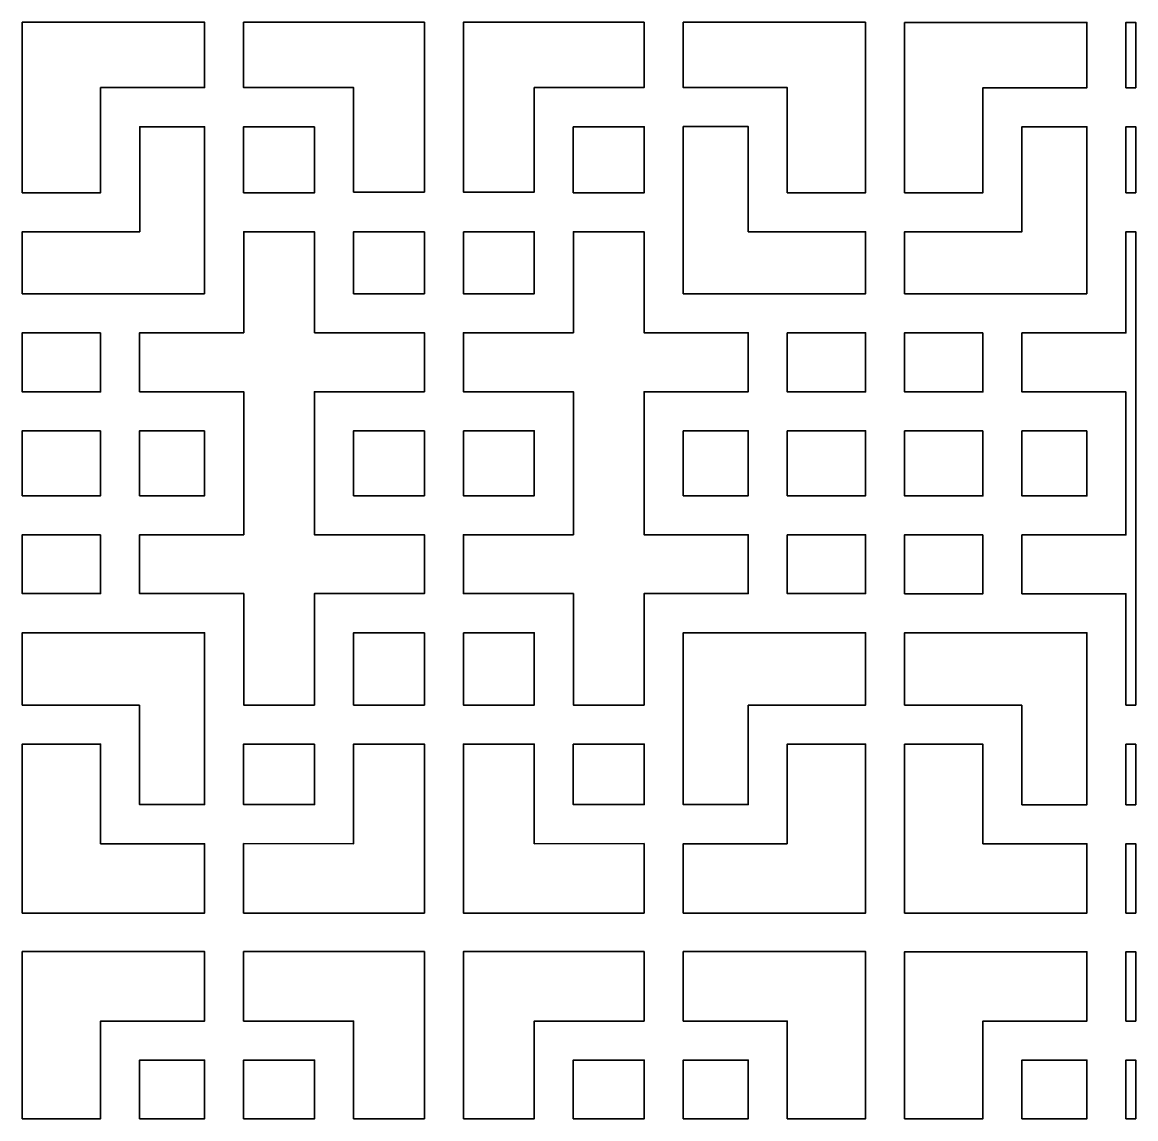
# Model space of a CAD drawing. Header units: centimetres. Extents: x 24 to 482, y -156 to 120.
# Drawn here: x 76.2 to 127.6, y -154.6 to -104 of the extents above; entities that cross this region are included whole.
import ezdxf

# ---------------------------------------------------------------- set-up
doc = ezdxf.new("R2010")
doc.units = ezdxf.units.CM
doc.header["$MEASUREMENT"] = 0
doc.layers.add('layer 1', color=7, linetype='Continuous')

msp = doc.modelspace()

# ---------------------------------------------------------------- linework, layer by layer
at = {"layer": 'layer 1', "color": 250, "lineweight": 35}
for points, knots in [([(76.24332, -104.00004), (76.24332, -104.00004), (84.64832, -104.00004), (84.64832, -104.00004), (84.64832, -104.00004), (84.64832, -104.00004), (84.64832, -107.01254), (84.64832, -107.01254), (84.64832, -107.01254), (84.64832, -107.01254), (79.85582, -107.01254), (79.85582, -107.01254), (79.85582, -107.01254), (79.85582, -107.01254), (79.85582, -111.85754), (79.85582, -111.85754), (79.85582, -111.85754), (79.85582, -111.85754), (76.24332, -111.85754), (76.24332, -111.85754), (76.24332, -111.85754), (76.24332, -111.85754), (76.24332, -104.00004), (76.24332, -104.00004)], [0, 0, 0, 0, 0.14285714, 0.14285714, 0.14285714, 0.14285714, 0.28571429, 0.28571429, 0.28571429, 0.28571429, 0.42857143, 0.42857143, 0.42857143, 0.42857143, 0.57142857, 0.57142857, 0.57142857, 0.57142857, 0.71428571, 0.71428571, 0.71428571, 0.71428571, 1, 1, 1, 1]), ([(86.44832, -104.00004), (86.44832, -104.00004), (86.44832, -107.01254), (86.44832, -107.01254), (86.44832, -107.01254), (86.44832, -107.01254), (91.51832, -107.01254), (91.51832, -107.01254), (91.51832, -107.01254), (91.51832, -107.01254), (91.51832, -111.82754), (91.51832, -111.82754), (91.51832, -111.82754), (91.51832, -111.82754), (94.78082, -111.82754), (94.78082, -111.82754), (94.78082, -111.82754), (94.78082, -111.82754), (94.78082, -103.99754), (94.78082, -103.99754), (94.78082, -103.99754), (94.78082, -103.99754), (86.44832, -104.00004), (86.44832, -104.00004)], [0, 0, 0, 0, 0.14285714, 0.14285714, 0.14285714, 0.14285714, 0.28571429, 0.28571429, 0.28571429, 0.28571429, 0.42857143, 0.42857143, 0.42857143, 0.42857143, 0.57142857, 0.57142857, 0.57142857, 0.57142857, 0.71428571, 0.71428571, 0.71428571, 0.71428571, 1, 1, 1, 1]), ([(104.91082, -104.00004), (104.91082, -104.00004), (104.91082, -107.01254), (104.91082, -107.01254), (104.91082, -107.01254), (104.91082, -107.01254), (99.84332, -107.01254), (99.84332, -107.01254), (99.84332, -107.01254), (99.84332, -107.01254), (99.84332, -111.82504), (99.84332, -111.82504), (99.84332, -111.82504), (99.84332, -111.82504), (96.58082, -111.82504), (96.58082, -111.82504), (96.58082, -111.82504), (96.58082, -111.82504), (96.58082, -103.99754), (96.58082, -103.99754), (96.58082, -103.99754), (96.58082, -103.99754), (104.91082, -104.00004), (104.91082, -104.00004)], [0, 0, 0, 0, 0.14285714, 0.14285714, 0.14285714, 0.14285714, 0.28571429, 0.28571429, 0.28571429, 0.28571429, 0.42857143, 0.42857143, 0.42857143, 0.42857143, 0.57142857, 0.57142857, 0.57142857, 0.57142857, 0.71428571, 0.71428571, 0.71428571, 0.71428571, 1, 1, 1, 1]), ([(115.11582, -104.00004), (115.11582, -104.00004), (106.71082, -104.00004), (106.71082, -104.00004), (106.71082, -104.00004), (106.71082, -104.00004), (106.71082, -107.01254), (106.71082, -107.01254), (106.71082, -107.01254), (106.71082, -107.01254), (111.50332, -107.01254), (111.50332, -107.01254), (111.50332, -107.01254), (111.50332, -107.01254), (111.50332, -111.85754), (111.50332, -111.85754), (111.50332, -111.85754), (111.50332, -111.85754), (115.11582, -111.85754), (115.11582, -111.85754), (115.11582, -111.85754), (115.11582, -111.85754), (115.11582, -104.00004), (115.11582, -104.00004)], [0, 0, 0, 0, 0.14285714, 0.14285714, 0.14285714, 0.14285714, 0.28571429, 0.28571429, 0.28571429, 0.28571429, 0.42857143, 0.42857143, 0.42857143, 0.42857143, 0.57142857, 0.57142857, 0.57142857, 0.57142857, 0.71428571, 0.71428571, 0.71428571, 0.71428571, 1, 1, 1, 1]), ([(116.91582, -104.00254), (116.91582, -104.00254), (125.32082, -104.00254), (125.32082, -104.00254), (125.32082, -104.00254), (125.32082, -104.00254), (125.32082, -107.01504), (125.32082, -107.01504), (125.32082, -107.01504), (125.32082, -107.01504), (120.52832, -107.01504), (120.52832, -107.01504), (120.52832, -107.01504), (120.52832, -107.01504), (120.52832, -111.86004), (120.52832, -111.86004), (120.52832, -111.86004), (120.52832, -111.86004), (116.91582, -111.86004), (116.91582, -111.86004), (116.91582, -111.86004), (116.91582, -111.86004), (116.91582, -104.00254), (116.91582, -104.00254)], [0, 0, 0, 0, 0.14285714, 0.14285714, 0.14285714, 0.14285714, 0.28571429, 0.28571429, 0.28571429, 0.28571429, 0.42857143, 0.42857143, 0.42857143, 0.42857143, 0.57142857, 0.57142857, 0.57142857, 0.57142857, 0.71428571, 0.71428571, 0.71428571, 0.71428571, 1, 1, 1, 1]), ([(127.57081, -107.01504), (127.57081, -107.01504), (127.12082, -107.01504), (127.12082, -107.01504), (127.12082, -107.01504), (127.12082, -107.01504), (127.12082, -104.00254), (127.12082, -104.00254), (127.12082, -104.00254), (127.12082, -104.00254), (127.57081, -104.00254), (127.57081, -104.00254), (127.57081, -104.00254), (127.57081, -104.00254), (127.57081, -107.01504), (127.57081, -107.01504)], [0, 0, 0, 0, 0.2, 0.2, 0.2, 0.2, 0.4, 0.4, 0.4, 0.4, 0.6, 0.6, 0.6, 0.6, 1, 1, 1, 1]), ([(84.64832, -116.51504), (84.64832, -116.51504), (84.64832, -108.81254), (84.64832, -108.81254), (84.64832, -108.81254), (84.64832, -108.81254), (81.65582, -108.81254), (81.65582, -108.81254), (81.65582, -108.81254), (81.65582, -108.81254), (81.65582, -113.65754), (81.65582, -113.65754), (81.65582, -113.65754), (81.65582, -113.65754), (76.24332, -113.65754), (76.24332, -113.65754), (76.24332, -113.65754), (76.24332, -113.65754), (76.24332, -116.51504), (76.24332, -116.51504), (76.24332, -116.51504), (76.24332, -116.51504), (84.64832, -116.51504), (84.64832, -116.51504)], [0, 0, 0, 0, 0.14285714, 0.14285714, 0.14285714, 0.14285714, 0.28571429, 0.28571429, 0.28571429, 0.28571429, 0.42857143, 0.42857143, 0.42857143, 0.42857143, 0.57142857, 0.57142857, 0.57142857, 0.57142857, 0.71428571, 0.71428571, 0.71428571, 0.71428571, 1, 1, 1, 1]), ([(89.71832, -108.81254), (89.71832, -108.81254), (86.44832, -108.81254), (86.44832, -108.81254), (86.44832, -108.81254), (86.44832, -108.81254), (86.44832, -111.85754), (86.44832, -111.85754), (86.44832, -111.85754), (86.44832, -111.85754), (89.71832, -111.85754), (89.71832, -111.85754), (89.71832, -111.85754), (89.71832, -111.85754), (89.71832, -108.81254), (89.71832, -108.81254)], [0, 0, 0, 0, 0.2, 0.2, 0.2, 0.2, 0.4, 0.4, 0.4, 0.4, 0.6, 0.6, 0.6, 0.6, 1, 1, 1, 1]), ([(101.64332, -108.81254), (101.64332, -108.81254), (104.91332, -108.81254), (104.91332, -108.81254), (104.91332, -108.81254), (104.91332, -108.81254), (104.91332, -111.85754), (104.91332, -111.85754), (104.91332, -111.85754), (104.91332, -111.85754), (101.64332, -111.85754), (101.64332, -111.85754), (101.64332, -111.85754), (101.64332, -111.85754), (101.64332, -108.81254), (101.64332, -108.81254)], [0, 0, 0, 0, 0.2, 0.2, 0.2, 0.2, 0.4, 0.4, 0.4, 0.4, 0.6, 0.6, 0.6, 0.6, 1, 1, 1, 1]), ([(106.71082, -116.51504), (106.71082, -116.51504), (106.71082, -108.81004), (106.71082, -108.81004), (106.71082, -108.81004), (106.71082, -108.81004), (109.70582, -108.81004), (109.70582, -108.81004), (109.70582, -108.81004), (109.70582, -108.81004), (109.70582, -113.65754), (109.70582, -113.65754), (109.70582, -113.65754), (109.70582, -113.65754), (115.11582, -113.65754), (115.11582, -113.65754), (115.11582, -113.65754), (115.11582, -113.65754), (115.11582, -116.51504), (115.11582, -116.51504), (115.11582, -116.51504), (115.11582, -116.51504), (106.71082, -116.51504), (106.71082, -116.51504)], [0, 0, 0, 0, 0.14285714, 0.14285714, 0.14285714, 0.14285714, 0.28571429, 0.28571429, 0.28571429, 0.28571429, 0.42857143, 0.42857143, 0.42857143, 0.42857143, 0.57142857, 0.57142857, 0.57142857, 0.57142857, 0.71428571, 0.71428571, 0.71428571, 0.71428571, 1, 1, 1, 1]), ([(125.32082, -116.51754), (125.32082, -116.51754), (125.32082, -108.81504), (125.32082, -108.81504), (125.32082, -108.81504), (125.32082, -108.81504), (122.32581, -108.81504), (122.32581, -108.81504), (122.32581, -108.81504), (122.32581, -108.81504), (122.32581, -113.66004), (122.32581, -113.66004), (122.32581, -113.66004), (122.32581, -113.66004), (116.91582, -113.66004), (116.91582, -113.66004), (116.91582, -113.66004), (116.91582, -113.66004), (116.91582, -116.51754), (116.91582, -116.51754), (116.91582, -116.51754), (116.91582, -116.51754), (125.32082, -116.51754), (125.32082, -116.51754)], [0, 0, 0, 0, 0.14285714, 0.14285714, 0.14285714, 0.14285714, 0.28571429, 0.28571429, 0.28571429, 0.28571429, 0.42857143, 0.42857143, 0.42857143, 0.42857143, 0.57142857, 0.57142857, 0.57142857, 0.57142857, 0.71428571, 0.71428571, 0.71428571, 0.71428571, 1, 1, 1, 1]), ([(127.57081, -111.86004), (127.57081, -111.86004), (127.11832, -111.86004), (127.11832, -111.86004), (127.11832, -111.86004), (127.11832, -111.86004), (127.11832, -108.81504), (127.11832, -108.81504), (127.11832, -108.81504), (127.11832, -108.81504), (127.57081, -108.81504), (127.57081, -108.81504), (127.57081, -108.81504), (127.57081, -108.81504), (127.57081, -111.86004), (127.57081, -111.86004)], [0, 0, 0, 0, 0.2, 0.2, 0.2, 0.2, 0.4, 0.4, 0.4, 0.4, 0.6, 0.6, 0.6, 0.6, 1, 1, 1, 1]), ([(89.71332, -118.31504), (89.71332, -118.31504), (94.78082, -118.31504), (94.78082, -118.31504), (94.78082, -118.31504), (94.78082, -118.31504), (94.78082, -121.03504), (94.78082, -121.03504), (94.78082, -121.03504), (94.78082, -121.03504), (89.71332, -121.03504), (89.71332, -121.03504), (89.71332, -121.03504), (89.71332, -121.03504), (89.71332, -127.63004), (89.71332, -127.63004), (89.71332, -127.63004), (89.71332, -127.63004), (94.78082, -127.63004), (94.78082, -127.63004), (94.78082, -127.63004), (94.78082, -127.63004), (94.78082, -130.34254), (94.78082, -130.34254), (94.78082, -130.34254), (94.78082, -130.34254), (89.71332, -130.34254), (89.71332, -130.34254), (89.71332, -130.34254), (89.71332, -130.34254), (89.71332, -135.48004), (89.71332, -135.48004), (89.71332, -135.48004), (89.71332, -135.48004), (86.45082, -135.48004), (86.45082, -135.48004), (86.45082, -135.48004), (86.45082, -135.48004), (86.45082, -130.34254), (86.45082, -130.34254), (86.45082, -130.34254), (86.45082, -130.34254), (81.65332, -130.34254), (81.65332, -130.34254), (81.65332, -130.34254), (81.65332, -130.34254), (81.65332, -127.63004), (81.65332, -127.63004), (81.65332, -127.63004), (81.65332, -127.63004), (86.45082, -127.63004), (86.45082, -127.63004), (86.45082, -127.63004), (86.45082, -127.63004), (86.45082, -121.03504), (86.45082, -121.03504), (86.45082, -121.03504), (86.45082, -121.03504), (81.65332, -121.03504), (81.65332, -121.03504), (81.65332, -121.03504), (81.65332, -121.03504), (81.65332, -118.31504), (81.65332, -118.31504), (81.65332, -118.31504), (81.65332, -118.31504), (86.45082, -118.31504), (86.45082, -118.31504), (86.45082, -118.31504), (86.45082, -118.31504), (86.45082, -113.65504), (86.45082, -113.65504), (86.45082, -113.65504), (86.45082, -113.65504), (89.71332, -113.65504), (89.71332, -113.65504), (89.71332, -113.65504), (89.71332, -113.65504), (89.71332, -118.31504), (89.71332, -118.31504)], [0, 0, 0, 0, 0.04761905, 0.04761905, 0.04761905, 0.04761905, 0.0952381, 0.0952381, 0.0952381, 0.0952381, 0.14285714, 0.14285714, 0.14285714, 0.14285714, 0.19047619, 0.19047619, 0.19047619, 0.19047619, 0.23809524, 0.23809524, 0.23809524, 0.23809524, 0.28571429, 0.28571429, 0.28571429, 0.28571429, 0.33333333, 0.33333333, 0.33333333, 0.33333333, 0.38095238, 0.38095238, 0.38095238, 0.38095238, 0.42857143, 0.42857143, 0.42857143, 0.42857143, 0.47619048, 0.47619048, 0.47619048, 0.47619048, 0.52380952, 0.52380952, 0.52380952, 0.52380952, 0.57142857, 0.57142857, 0.57142857, 0.57142857, 0.61904762, 0.61904762, 0.61904762, 0.61904762, 0.66666667, 0.66666667, 0.66666667, 0.66666667, 0.71428571, 0.71428571, 0.71428571, 0.71428571, 0.76190476, 0.76190476, 0.76190476, 0.76190476, 0.80952381, 0.80952381, 0.80952381, 0.80952381, 0.85714286, 0.85714286, 0.85714286, 0.85714286, 0.9047619, 0.9047619, 0.9047619, 0.9047619, 1, 1, 1, 1]), ([(94.78082, -113.65754), (94.78082, -113.65754), (91.51582, -113.65754), (91.51582, -113.65754), (91.51582, -113.65754), (91.51582, -113.65754), (91.51582, -116.51504), (91.51582, -116.51504), (91.51582, -116.51504), (91.51582, -116.51504), (94.78082, -116.51504), (94.78082, -116.51504), (94.78082, -116.51504), (94.78082, -116.51504), (94.78082, -113.65754), (94.78082, -113.65754)], [0, 0, 0, 0, 0.2, 0.2, 0.2, 0.2, 0.4, 0.4, 0.4, 0.4, 0.6, 0.6, 0.6, 0.6, 1, 1, 1, 1]), ([(101.64832, -118.31504), (101.64832, -118.31504), (96.58082, -118.31504), (96.58082, -118.31504), (96.58082, -118.31504), (96.58082, -118.31504), (96.58082, -121.03504), (96.58082, -121.03504), (96.58082, -121.03504), (96.58082, -121.03504), (101.64832, -121.03504), (101.64832, -121.03504), (101.64832, -121.03504), (101.64832, -121.03504), (101.64832, -127.63004), (101.64832, -127.63004), (101.64832, -127.63004), (101.64832, -127.63004), (96.57832, -127.63004), (96.57832, -127.63004), (96.57832, -127.63004), (96.57832, -127.63004), (96.57832, -130.34254), (96.57832, -130.34254), (96.57832, -130.34254), (96.57832, -130.34254), (101.64832, -130.34254), (101.64832, -130.34254), (101.64832, -130.34254), (101.64832, -130.34254), (101.64832, -135.48004), (101.64832, -135.48004), (101.64832, -135.48004), (101.64832, -135.48004), (104.91082, -135.48004), (104.91082, -135.48004), (104.91082, -135.48004), (104.91082, -135.48004), (104.91082, -130.34254), (104.91082, -130.34254), (104.91082, -130.34254), (104.91082, -130.34254), (109.70582, -130.34254), (109.70582, -130.34254), (109.70582, -130.34254), (109.70582, -130.34254), (109.70582, -127.63004), (109.70582, -127.63004), (109.70582, -127.63004), (109.70582, -127.63004), (104.91082, -127.63004), (104.91082, -127.63004), (104.91082, -127.63004), (104.91082, -127.63004), (104.91082, -121.03504), (104.91082, -121.03504), (104.91082, -121.03504), (104.91082, -121.03504), (109.70582, -121.03504), (109.70582, -121.03504), (109.70582, -121.03504), (109.70582, -121.03504), (109.70582, -118.31504), (109.70582, -118.31504), (109.70582, -118.31504), (109.70582, -118.31504), (104.91082, -118.31504), (104.91082, -118.31504), (104.91082, -118.31504), (104.91082, -118.31504), (104.91082, -113.65504), (104.91082, -113.65504), (104.91082, -113.65504), (104.91082, -113.65504), (101.64832, -113.65504), (101.64832, -113.65504), (101.64832, -113.65504), (101.64832, -113.65504), (101.64832, -118.31504), (101.64832, -118.31504)], [0, 0, 0, 0, 0.04761905, 0.04761905, 0.04761905, 0.04761905, 0.0952381, 0.0952381, 0.0952381, 0.0952381, 0.14285714, 0.14285714, 0.14285714, 0.14285714, 0.19047619, 0.19047619, 0.19047619, 0.19047619, 0.23809524, 0.23809524, 0.23809524, 0.23809524, 0.28571429, 0.28571429, 0.28571429, 0.28571429, 0.33333333, 0.33333333, 0.33333333, 0.33333333, 0.38095238, 0.38095238, 0.38095238, 0.38095238, 0.42857143, 0.42857143, 0.42857143, 0.42857143, 0.47619048, 0.47619048, 0.47619048, 0.47619048, 0.52380952, 0.52380952, 0.52380952, 0.52380952, 0.57142857, 0.57142857, 0.57142857, 0.57142857, 0.61904762, 0.61904762, 0.61904762, 0.61904762, 0.66666667, 0.66666667, 0.66666667, 0.66666667, 0.71428571, 0.71428571, 0.71428571, 0.71428571, 0.76190476, 0.76190476, 0.76190476, 0.76190476, 0.80952381, 0.80952381, 0.80952381, 0.80952381, 0.85714286, 0.85714286, 0.85714286, 0.85714286, 0.9047619, 0.9047619, 0.9047619, 0.9047619, 1, 1, 1, 1]), ([(96.58082, -113.65754), (96.58082, -113.65754), (99.84582, -113.65754), (99.84582, -113.65754), (99.84582, -113.65754), (99.84582, -113.65754), (99.84582, -116.51504), (99.84582, -116.51504), (99.84582, -116.51504), (99.84582, -116.51504), (96.58082, -116.51504), (96.58082, -116.51504), (96.58082, -116.51504), (96.58082, -116.51504), (96.58082, -113.65754), (96.58082, -113.65754)], [0, 0, 0, 0, 0.2, 0.2, 0.2, 0.2, 0.4, 0.4, 0.4, 0.4, 0.6, 0.6, 0.6, 0.6, 1, 1, 1, 1]), ([(127.57081, -135.48254), (127.57081, -135.48254), (127.12082, -135.48254), (127.12082, -135.48254), (127.12082, -135.48254), (127.12082, -135.48254), (127.12082, -130.34504), (127.12082, -130.34504), (127.12082, -130.34504), (127.12082, -130.34504), (122.32581, -130.34504), (122.32581, -130.34504), (122.32581, -130.34504), (122.32581, -130.34504), (122.32581, -127.63254), (122.32581, -127.63254), (122.32581, -127.63254), (122.32581, -127.63254), (127.12082, -127.63254), (127.12082, -127.63254), (127.12082, -127.63254), (127.12082, -127.63254), (127.12082, -121.03754), (127.12082, -121.03754), (127.12082, -121.03754), (127.12082, -121.03754), (122.32581, -121.03754), (122.32581, -121.03754), (122.32581, -121.03754), (122.32581, -121.03754), (122.32581, -118.31754), (122.32581, -118.31754), (122.32581, -118.31754), (122.32581, -118.31754), (127.12082, -118.31754), (127.12082, -118.31754), (127.12082, -118.31754), (127.12082, -118.31754), (127.12082, -113.65754), (127.12082, -113.65754), (127.12082, -113.65754), (127.12082, -113.65754), (127.57081, -113.65754), (127.57081, -113.65754), (127.57081, -113.65754), (127.57081, -113.65754), (127.57081, -135.48254), (127.57081, -135.48254)], [0, 0, 0, 0, 0.07692308, 0.07692308, 0.07692308, 0.07692308, 0.15384615, 0.15384615, 0.15384615, 0.15384615, 0.23076923, 0.23076923, 0.23076923, 0.23076923, 0.30769231, 0.30769231, 0.30769231, 0.30769231, 0.38461538, 0.38461538, 0.38461538, 0.38461538, 0.46153846, 0.46153846, 0.46153846, 0.46153846, 0.53846154, 0.53846154, 0.53846154, 0.53846154, 0.61538462, 0.61538462, 0.61538462, 0.61538462, 0.69230769, 0.69230769, 0.69230769, 0.69230769, 0.76923077, 0.76923077, 0.76923077, 0.76923077, 0.84615385, 0.84615385, 0.84615385, 0.84615385, 1, 1, 1, 1]), ([(79.85332, -118.31004), (79.85332, -118.31004), (76.24332, -118.31004), (76.24332, -118.31004), (76.24332, -118.31004), (76.24332, -118.31004), (76.24332, -121.03754), (76.24332, -121.03754), (76.24332, -121.03754), (76.24332, -121.03754), (79.85332, -121.03754), (79.85332, -121.03754), (79.85332, -121.03754), (79.85332, -121.03754), (79.85332, -118.31004), (79.85332, -118.31004)], [0, 0, 0, 0, 0.2, 0.2, 0.2, 0.2, 0.4, 0.4, 0.4, 0.4, 0.6, 0.6, 0.6, 0.6, 1, 1, 1, 1]), ([(111.50832, -118.31004), (111.50832, -118.31004), (115.11582, -118.31004), (115.11582, -118.31004), (115.11582, -118.31004), (115.11582, -118.31004), (115.11582, -121.03754), (115.11582, -121.03754), (115.11582, -121.03754), (115.11582, -121.03754), (111.50832, -121.03754), (111.50832, -121.03754), (111.50832, -121.03754), (111.50832, -121.03754), (111.50832, -118.31004), (111.50832, -118.31004)], [0, 0, 0, 0, 0.2, 0.2, 0.2, 0.2, 0.4, 0.4, 0.4, 0.4, 0.6, 0.6, 0.6, 0.6, 1, 1, 1, 1]), ([(120.52332, -118.31254), (120.52332, -118.31254), (116.91582, -118.31254), (116.91582, -118.31254), (116.91582, -118.31254), (116.91582, -118.31254), (116.91582, -121.04004), (116.91582, -121.04004), (116.91582, -121.04004), (116.91582, -121.04004), (120.52332, -121.04004), (120.52332, -121.04004), (120.52332, -121.04004), (120.52332, -121.04004), (120.52332, -118.31254), (120.52332, -118.31254)], [0, 0, 0, 0, 0.2, 0.2, 0.2, 0.2, 0.4, 0.4, 0.4, 0.4, 0.6, 0.6, 0.6, 0.6, 1, 1, 1, 1]), ([(79.85582, -122.83504), (79.85582, -122.83504), (76.24332, -122.83504), (76.24332, -122.83504), (76.24332, -122.83504), (76.24332, -122.83504), (76.24332, -125.83004), (76.24332, -125.83004), (76.24332, -125.83004), (76.24332, -125.83004), (79.85582, -125.83004), (79.85582, -125.83004), (79.85582, -125.83004), (79.85582, -125.83004), (79.85582, -122.83504), (79.85582, -122.83504)], [0, 0, 0, 0, 0.2, 0.2, 0.2, 0.2, 0.4, 0.4, 0.4, 0.4, 0.6, 0.6, 0.6, 0.6, 1, 1, 1, 1]), ([(84.65082, -122.83504), (84.65082, -122.83504), (81.65332, -122.83504), (81.65332, -122.83504), (81.65332, -122.83504), (81.65332, -122.83504), (81.65332, -125.83004), (81.65332, -125.83004), (81.65332, -125.83004), (81.65332, -125.83004), (84.65082, -125.83004), (84.65082, -125.83004), (84.65082, -125.83004), (84.65082, -125.83004), (84.65082, -122.83504), (84.65082, -122.83504)], [0, 0, 0, 0, 0.2, 0.2, 0.2, 0.2, 0.4, 0.4, 0.4, 0.4, 0.6, 0.6, 0.6, 0.6, 1, 1, 1, 1]), ([(94.78082, -122.83504), (94.78082, -122.83504), (91.51582, -122.83504), (91.51582, -122.83504), (91.51582, -122.83504), (91.51582, -122.83504), (91.51582, -125.83004), (91.51582, -125.83004), (91.51582, -125.83004), (91.51582, -125.83004), (94.78082, -125.83004), (94.78082, -125.83004), (94.78082, -125.83004), (94.78082, -125.83004), (94.78082, -122.83504), (94.78082, -122.83504)], [0, 0, 0, 0, 0.2, 0.2, 0.2, 0.2, 0.4, 0.4, 0.4, 0.4, 0.6, 0.6, 0.6, 0.6, 1, 1, 1, 1]), ([(96.57832, -122.83504), (96.57832, -122.83504), (99.84582, -122.83504), (99.84582, -122.83504), (99.84582, -122.83504), (99.84582, -122.83504), (99.84582, -125.83004), (99.84582, -125.83004), (99.84582, -125.83004), (99.84582, -125.83004), (96.57832, -125.83004), (96.57832, -125.83004), (96.57832, -125.83004), (96.57832, -125.83004), (96.57832, -122.83504), (96.57832, -122.83504)], [0, 0, 0, 0, 0.2, 0.2, 0.2, 0.2, 0.4, 0.4, 0.4, 0.4, 0.6, 0.6, 0.6, 0.6, 1, 1, 1, 1]), ([(106.71082, -122.83504), (106.71082, -122.83504), (109.70582, -122.83504), (109.70582, -122.83504), (109.70582, -122.83504), (109.70582, -122.83504), (109.70582, -125.83004), (109.70582, -125.83004), (109.70582, -125.83004), (109.70582, -125.83004), (106.71082, -125.83004), (106.71082, -125.83004), (106.71082, -125.83004), (106.71082, -125.83004), (106.71082, -122.83504), (106.71082, -122.83504)], [0, 0, 0, 0, 0.2, 0.2, 0.2, 0.2, 0.4, 0.4, 0.4, 0.4, 0.6, 0.6, 0.6, 0.6, 1, 1, 1, 1]), ([(111.50582, -122.83504), (111.50582, -122.83504), (115.11582, -122.83504), (115.11582, -122.83504), (115.11582, -122.83504), (115.11582, -122.83504), (115.11582, -125.82754), (115.11582, -125.82754), (115.11582, -125.82754), (115.11582, -125.82754), (111.50582, -125.82754), (111.50582, -125.82754), (111.50582, -125.82754), (111.50582, -125.82754), (111.50582, -122.83504), (111.50582, -122.83504)], [0, 0, 0, 0, 0.2, 0.2, 0.2, 0.2, 0.4, 0.4, 0.4, 0.4, 0.6, 0.6, 0.6, 0.6, 1, 1, 1, 1]), ([(120.52582, -122.83754), (120.52582, -122.83754), (116.91582, -122.83754), (116.91582, -122.83754), (116.91582, -122.83754), (116.91582, -122.83754), (116.91582, -125.83254), (116.91582, -125.83254), (116.91582, -125.83254), (116.91582, -125.83254), (120.52582, -125.83254), (120.52582, -125.83254), (120.52582, -125.83254), (120.52582, -125.83254), (120.52582, -122.83754), (120.52582, -122.83754)], [0, 0, 0, 0, 0.2, 0.2, 0.2, 0.2, 0.4, 0.4, 0.4, 0.4, 0.6, 0.6, 0.6, 0.6, 1, 1, 1, 1]), ([(125.32082, -122.83754), (125.32082, -122.83754), (122.32581, -122.83754), (122.32581, -122.83754), (122.32581, -122.83754), (122.32581, -122.83754), (122.32581, -125.83254), (122.32581, -125.83254), (122.32581, -125.83254), (122.32581, -125.83254), (125.32082, -125.83254), (125.32082, -125.83254), (125.32082, -125.83254), (125.32082, -125.83254), (125.32082, -122.83754), (125.32082, -122.83754)], [0, 0, 0, 0, 0.2, 0.2, 0.2, 0.2, 0.4, 0.4, 0.4, 0.4, 0.6, 0.6, 0.6, 0.6, 1, 1, 1, 1]), ([(79.85582, -127.62754), (79.85582, -127.62754), (76.24332, -127.62754), (76.24332, -127.62754), (76.24332, -127.62754), (76.24332, -127.62754), (76.24332, -130.34254), (76.24332, -130.34254), (76.24332, -130.34254), (76.24332, -130.34254), (79.85582, -130.34254), (79.85582, -130.34254), (79.85582, -130.34254), (79.85582, -130.34254), (79.85582, -127.62754), (79.85582, -127.62754)], [0, 0, 0, 0, 0.2, 0.2, 0.2, 0.2, 0.4, 0.4, 0.4, 0.4, 0.6, 0.6, 0.6, 0.6, 1, 1, 1, 1]), ([(111.50332, -127.62754), (111.50332, -127.62754), (115.11582, -127.62754), (115.11582, -127.62754), (115.11582, -127.62754), (115.11582, -127.62754), (115.11582, -130.34004), (115.11582, -130.34004), (115.11582, -130.34004), (115.11582, -130.34004), (111.50332, -130.34004), (111.50332, -130.34004), (111.50332, -130.34004), (111.50332, -130.34004), (111.50332, -127.62754), (111.50332, -127.62754)], [0, 0, 0, 0, 0.2, 0.2, 0.2, 0.2, 0.4, 0.4, 0.4, 0.4, 0.6, 0.6, 0.6, 0.6, 1, 1, 1, 1]), ([(120.52832, -127.63004), (120.52832, -127.63004), (116.91582, -127.63004), (116.91582, -127.63004), (116.91582, -127.63004), (116.91582, -127.63004), (116.91582, -130.34504), (116.91582, -130.34504), (116.91582, -130.34504), (116.91582, -130.34504), (120.52832, -130.34504), (120.52832, -130.34504), (120.52832, -130.34504), (120.52832, -130.34504), (120.52832, -127.63004), (120.52832, -127.63004)], [0, 0, 0, 0, 0.2, 0.2, 0.2, 0.2, 0.4, 0.4, 0.4, 0.4, 0.6, 0.6, 0.6, 0.6, 1, 1, 1, 1]), ([(81.65332, -135.48004), (81.65332, -135.48004), (81.65332, -140.07004), (81.65332, -140.07004), (81.65332, -140.07004), (81.65332, -140.07004), (84.64832, -140.07004), (84.64832, -140.07004), (84.64832, -140.07004), (84.64832, -140.07004), (84.64832, -132.14254), (84.64832, -132.14254), (84.64832, -132.14254), (84.64832, -132.14254), (76.24332, -132.14254), (76.24332, -132.14254), (76.24332, -132.14254), (76.24332, -132.14254), (76.24332, -135.48004), (76.24332, -135.48004), (76.24332, -135.48004), (76.24332, -135.48004), (81.65332, -135.48004), (81.65332, -135.48004)], [0, 0, 0, 0, 0.14285714, 0.14285714, 0.14285714, 0.14285714, 0.28571429, 0.28571429, 0.28571429, 0.28571429, 0.42857143, 0.42857143, 0.42857143, 0.42857143, 0.57142857, 0.57142857, 0.57142857, 0.57142857, 0.71428571, 0.71428571, 0.71428571, 0.71428571, 1, 1, 1, 1]), ([(94.78082, -132.14254), (94.78082, -132.14254), (91.51832, -132.14254), (91.51832, -132.14254), (91.51832, -132.14254), (91.51832, -132.14254), (91.51832, -135.48004), (91.51832, -135.48004), (91.51832, -135.48004), (91.51832, -135.48004), (94.78082, -135.48004), (94.78082, -135.48004), (94.78082, -135.48004), (94.78082, -135.48004), (94.78082, -132.14254), (94.78082, -132.14254)], [0, 0, 0, 0, 0.2, 0.2, 0.2, 0.2, 0.4, 0.4, 0.4, 0.4, 0.6, 0.6, 0.6, 0.6, 1, 1, 1, 1]), ([(96.58082, -132.14254), (96.58082, -132.14254), (99.84332, -132.14254), (99.84332, -132.14254), (99.84332, -132.14254), (99.84332, -132.14254), (99.84332, -135.48004), (99.84332, -135.48004), (99.84332, -135.48004), (99.84332, -135.48004), (96.58082, -135.48004), (96.58082, -135.48004), (96.58082, -135.48004), (96.58082, -135.48004), (96.58082, -132.14254), (96.58082, -132.14254)], [0, 0, 0, 0, 0.2, 0.2, 0.2, 0.2, 0.4, 0.4, 0.4, 0.4, 0.6, 0.6, 0.6, 0.6, 1, 1, 1, 1]), ([(109.70582, -135.48004), (109.70582, -135.48004), (109.70582, -140.07004), (109.70582, -140.07004), (109.70582, -140.07004), (109.70582, -140.07004), (106.71082, -140.07004), (106.71082, -140.07004), (106.71082, -140.07004), (106.71082, -140.07004), (106.71082, -132.14254), (106.71082, -132.14254), (106.71082, -132.14254), (106.71082, -132.14254), (115.11582, -132.14254), (115.11582, -132.14254), (115.11582, -132.14254), (115.11582, -132.14254), (115.11582, -135.48004), (115.11582, -135.48004), (115.11582, -135.48004), (115.11582, -135.48004), (109.70582, -135.48004), (109.70582, -135.48004)], [0, 0, 0, 0, 0.14285714, 0.14285714, 0.14285714, 0.14285714, 0.28571429, 0.28571429, 0.28571429, 0.28571429, 0.42857143, 0.42857143, 0.42857143, 0.42857143, 0.57142857, 0.57142857, 0.57142857, 0.57142857, 0.71428571, 0.71428571, 0.71428571, 0.71428571, 1, 1, 1, 1]), ([(122.32581, -135.48254), (122.32581, -135.48254), (122.32581, -140.07254), (122.32581, -140.07254), (122.32581, -140.07254), (122.32581, -140.07254), (125.32082, -140.07254), (125.32082, -140.07254), (125.32082, -140.07254), (125.32082, -140.07254), (125.32082, -132.14504), (125.32082, -132.14504), (125.32082, -132.14504), (125.32082, -132.14504), (116.91582, -132.14504), (116.91582, -132.14504), (116.91582, -132.14504), (116.91582, -132.14504), (116.91582, -135.48254), (116.91582, -135.48254), (116.91582, -135.48254), (116.91582, -135.48254), (122.32581, -135.48254), (122.32581, -135.48254)], [0, 0, 0, 0, 0.14285714, 0.14285714, 0.14285714, 0.14285714, 0.28571429, 0.28571429, 0.28571429, 0.28571429, 0.42857143, 0.42857143, 0.42857143, 0.42857143, 0.57142857, 0.57142857, 0.57142857, 0.57142857, 0.71428571, 0.71428571, 0.71428571, 0.71428571, 1, 1, 1, 1]), ([(79.85582, -141.87004), (79.85582, -141.87004), (79.85582, -137.28004), (79.85582, -137.28004), (79.85582, -137.28004), (79.85582, -137.28004), (76.24582, -137.28004), (76.24582, -137.28004), (76.24582, -137.28004), (76.24582, -137.28004), (76.24582, -145.07004), (76.24582, -145.07004), (76.24582, -145.07004), (76.24582, -145.07004), (84.64832, -145.07004), (84.64832, -145.07004), (84.64832, -145.07004), (84.64832, -145.07004), (84.64832, -141.87004), (84.64832, -141.87004), (84.64832, -141.87004), (84.64832, -141.87004), (79.85582, -141.87004), (79.85582, -141.87004)], [0, 0, 0, 0, 0.14285714, 0.14285714, 0.14285714, 0.14285714, 0.28571429, 0.28571429, 0.28571429, 0.28571429, 0.42857143, 0.42857143, 0.42857143, 0.42857143, 0.57142857, 0.57142857, 0.57142857, 0.57142857, 0.71428571, 0.71428571, 0.71428571, 0.71428571, 1, 1, 1, 1]), ([(86.44832, -145.07004), (86.44832, -145.07004), (86.44832, -141.86754), (86.44832, -141.86754), (86.44832, -141.86754), (86.44832, -141.86754), (91.51582, -141.87004), (91.51582, -141.87004), (91.51582, -141.87004), (91.51582, -141.87004), (91.51582, -137.28004), (91.51582, -137.28004), (91.51582, -137.28004), (91.51582, -137.28004), (94.78082, -137.28004), (94.78082, -137.28004), (94.78082, -137.28004), (94.78082, -137.28004), (94.78082, -145.07004), (94.78082, -145.07004), (94.78082, -145.07004), (94.78082, -145.07004), (86.44832, -145.07004), (86.44832, -145.07004)], [0, 0, 0, 0, 0.14285714, 0.14285714, 0.14285714, 0.14285714, 0.28571429, 0.28571429, 0.28571429, 0.28571429, 0.42857143, 0.42857143, 0.42857143, 0.42857143, 0.57142857, 0.57142857, 0.57142857, 0.57142857, 0.71428571, 0.71428571, 0.71428571, 0.71428571, 1, 1, 1, 1]), ([(89.71832, -137.28004), (89.71832, -137.28004), (86.44832, -137.28004), (86.44832, -137.28004), (86.44832, -137.28004), (86.44832, -137.28004), (86.44832, -140.07004), (86.44832, -140.07004), (86.44832, -140.07004), (86.44832, -140.07004), (89.71832, -140.07004), (89.71832, -140.07004), (89.71832, -140.07004), (89.71832, -140.07004), (89.71832, -137.28004), (89.71832, -137.28004)], [0, 0, 0, 0, 0.2, 0.2, 0.2, 0.2, 0.4, 0.4, 0.4, 0.4, 0.6, 0.6, 0.6, 0.6, 1, 1, 1, 1]), ([(104.91082, -145.07004), (104.91082, -145.07004), (104.91082, -141.86754), (104.91082, -141.86754), (104.91082, -141.86754), (104.91082, -141.86754), (99.84582, -141.87004), (99.84582, -141.87004), (99.84582, -141.87004), (99.84582, -141.87004), (99.84582, -137.28004), (99.84582, -137.28004), (99.84582, -137.28004), (99.84582, -137.28004), (96.58082, -137.28004), (96.58082, -137.28004), (96.58082, -137.28004), (96.58082, -137.28004), (96.58082, -145.07004), (96.58082, -145.07004), (96.58082, -145.07004), (96.58082, -145.07004), (104.91082, -145.07004), (104.91082, -145.07004)], [0, 0, 0, 0, 0.14285714, 0.14285714, 0.14285714, 0.14285714, 0.28571429, 0.28571429, 0.28571429, 0.28571429, 0.42857143, 0.42857143, 0.42857143, 0.42857143, 0.57142857, 0.57142857, 0.57142857, 0.57142857, 0.71428571, 0.71428571, 0.71428571, 0.71428571, 1, 1, 1, 1]), ([(101.64332, -137.28004), (101.64332, -137.28004), (104.91332, -137.28004), (104.91332, -137.28004), (104.91332, -137.28004), (104.91332, -137.28004), (104.91332, -140.07004), (104.91332, -140.07004), (104.91332, -140.07004), (104.91332, -140.07004), (101.64332, -140.07004), (101.64332, -140.07004), (101.64332, -140.07004), (101.64332, -140.07004), (101.64332, -137.28004), (101.64332, -137.28004)], [0, 0, 0, 0, 0.2, 0.2, 0.2, 0.2, 0.4, 0.4, 0.4, 0.4, 0.6, 0.6, 0.6, 0.6, 1, 1, 1, 1]), ([(111.50582, -141.87004), (111.50582, -141.87004), (111.50582, -137.28004), (111.50582, -137.28004), (111.50582, -137.28004), (111.50582, -137.28004), (115.11582, -137.28004), (115.11582, -137.28004), (115.11582, -137.28004), (115.11582, -137.28004), (115.11582, -145.07004), (115.11582, -145.07004), (115.11582, -145.07004), (115.11582, -145.07004), (106.71082, -145.07004), (106.71082, -145.07004), (106.71082, -145.07004), (106.71082, -145.07004), (106.71082, -141.87004), (106.71082, -141.87004), (106.71082, -141.87004), (106.71082, -141.87004), (111.50582, -141.87004), (111.50582, -141.87004)], [0, 0, 0, 0, 0.14285714, 0.14285714, 0.14285714, 0.14285714, 0.28571429, 0.28571429, 0.28571429, 0.28571429, 0.42857143, 0.42857143, 0.42857143, 0.42857143, 0.57142857, 0.57142857, 0.57142857, 0.57142857, 0.71428571, 0.71428571, 0.71428571, 0.71428571, 1, 1, 1, 1]), ([(120.52582, -141.87254), (120.52582, -141.87254), (120.52832, -137.28254), (120.52832, -137.28254), (120.52832, -137.28254), (120.52832, -137.28254), (116.91582, -137.28254), (116.91582, -137.28254), (116.91582, -137.28254), (116.91582, -137.28254), (116.91582, -145.07254), (116.91582, -145.07254), (116.91582, -145.07254), (116.91582, -145.07254), (125.32082, -145.07254), (125.32082, -145.07254), (125.32082, -145.07254), (125.32082, -145.07254), (125.32082, -141.87254), (125.32082, -141.87254), (125.32082, -141.87254), (125.32082, -141.87254), (120.52582, -141.87254), (120.52582, -141.87254)], [0, 0, 0, 0, 0.14285714, 0.14285714, 0.14285714, 0.14285714, 0.28571429, 0.28571429, 0.28571429, 0.28571429, 0.42857143, 0.42857143, 0.42857143, 0.42857143, 0.57142857, 0.57142857, 0.57142857, 0.57142857, 0.71428571, 0.71428571, 0.71428571, 0.71428571, 1, 1, 1, 1]), ([(127.57081, -140.07254), (127.57081, -140.07254), (127.12082, -140.07254), (127.12082, -140.07254), (127.12082, -140.07254), (127.12082, -140.07254), (127.12082, -137.28254), (127.12082, -137.28254), (127.12082, -137.28254), (127.12082, -137.28254), (127.57081, -137.28254), (127.57081, -137.28254), (127.57081, -137.28254), (127.57081, -137.28254), (127.57081, -140.07254), (127.57081, -140.07254)], [0, 0, 0, 0, 0.2, 0.2, 0.2, 0.2, 0.4, 0.4, 0.4, 0.4, 0.6, 0.6, 0.6, 0.6, 1, 1, 1, 1]), ([(127.57081, -145.07254), (127.57081, -145.07254), (127.12082, -145.07254), (127.12082, -145.07254), (127.12082, -145.07254), (127.12082, -145.07254), (127.12082, -141.87254), (127.12082, -141.87254), (127.12082, -141.87254), (127.12082, -141.87254), (127.57081, -141.87254), (127.57081, -141.87254), (127.57081, -141.87254), (127.57081, -141.87254), (127.57081, -145.07254), (127.57081, -145.07254)], [0, 0, 0, 0, 0.2, 0.2, 0.2, 0.2, 0.4, 0.4, 0.4, 0.4, 0.6, 0.6, 0.6, 0.6, 1, 1, 1, 1]), ([(76.24582, -154.55254), (76.24582, -154.55254), (76.24582, -146.84754), (76.24582, -146.84754), (76.24582, -146.84754), (76.24582, -146.84754), (84.64832, -146.84754), (84.64832, -146.84754), (84.64832, -146.84754), (84.64832, -146.84754), (84.64832, -150.04754), (84.64832, -150.04754), (84.64832, -150.04754), (84.64832, -150.04754), (79.85582, -150.04754), (79.85582, -150.04754), (79.85582, -150.04754), (79.85582, -150.04754), (79.85582, -154.55254), (79.85582, -154.55254), (79.85582, -154.55254), (79.85582, -154.55254), (76.24582, -154.55254), (76.24582, -154.55254)], [0, 0, 0, 0, 0.14285714, 0.14285714, 0.14285714, 0.14285714, 0.28571429, 0.28571429, 0.28571429, 0.28571429, 0.42857143, 0.42857143, 0.42857143, 0.42857143, 0.57142857, 0.57142857, 0.57142857, 0.57142857, 0.71428571, 0.71428571, 0.71428571, 0.71428571, 1, 1, 1, 1]), ([(91.51582, -154.55254), (91.51582, -154.55254), (91.51582, -150.04754), (91.51582, -150.04754), (91.51582, -150.04754), (91.51582, -150.04754), (86.44832, -150.04754), (86.44832, -150.04754), (86.44832, -150.04754), (86.44832, -150.04754), (86.44832, -146.84754), (86.44832, -146.84754), (86.44832, -146.84754), (86.44832, -146.84754), (94.78082, -146.84754), (94.78082, -146.84754), (94.78082, -146.84754), (94.78082, -146.84754), (94.78082, -154.55254), (94.78082, -154.55254), (94.78082, -154.55254), (94.78082, -154.55254), (91.51582, -154.55254), (91.51582, -154.55254)], [0, 0, 0, 0, 0.14285714, 0.14285714, 0.14285714, 0.14285714, 0.28571429, 0.28571429, 0.28571429, 0.28571429, 0.42857143, 0.42857143, 0.42857143, 0.42857143, 0.57142857, 0.57142857, 0.57142857, 0.57142857, 0.71428571, 0.71428571, 0.71428571, 0.71428571, 1, 1, 1, 1]), ([(96.58082, -154.55254), (96.58082, -154.55254), (96.58082, -146.84754), (96.58082, -146.84754), (96.58082, -146.84754), (96.58082, -146.84754), (104.91082, -146.84754), (104.91082, -146.84754), (104.91082, -146.84754), (104.91082, -146.84754), (104.91082, -150.04754), (104.91082, -150.04754), (104.91082, -150.04754), (104.91082, -150.04754), (99.84582, -150.04754), (99.84582, -150.04754), (99.84582, -150.04754), (99.84582, -150.04754), (99.84582, -154.55254), (99.84582, -154.55254), (99.84582, -154.55254), (99.84582, -154.55254), (96.58082, -154.55254), (96.58082, -154.55254)], [0, 0, 0, 0, 0.14285714, 0.14285714, 0.14285714, 0.14285714, 0.28571429, 0.28571429, 0.28571429, 0.28571429, 0.42857143, 0.42857143, 0.42857143, 0.42857143, 0.57142857, 0.57142857, 0.57142857, 0.57142857, 0.71428571, 0.71428571, 0.71428571, 0.71428571, 1, 1, 1, 1]), ([(111.50582, -154.55254), (111.50582, -154.55254), (111.50582, -150.04754), (111.50582, -150.04754), (111.50582, -150.04754), (111.50582, -150.04754), (106.71082, -150.04754), (106.71082, -150.04754), (106.71082, -150.04754), (106.71082, -150.04754), (106.71082, -146.84754), (106.71082, -146.84754), (106.71082, -146.84754), (106.71082, -146.84754), (115.11582, -146.84754), (115.11582, -146.84754), (115.11582, -146.84754), (115.11582, -146.84754), (115.11582, -154.55254), (115.11582, -154.55254), (115.11582, -154.55254), (115.11582, -154.55254), (111.50582, -154.55254), (111.50582, -154.55254)], [0, 0, 0, 0, 0.14285714, 0.14285714, 0.14285714, 0.14285714, 0.28571429, 0.28571429, 0.28571429, 0.28571429, 0.42857143, 0.42857143, 0.42857143, 0.42857143, 0.57142857, 0.57142857, 0.57142857, 0.57142857, 0.71428571, 0.71428571, 0.71428571, 0.71428571, 1, 1, 1, 1]), ([(116.91582, -154.55254), (116.91582, -154.55254), (116.91582, -146.85004), (116.91582, -146.85004), (116.91582, -146.85004), (116.91582, -146.85004), (125.32082, -146.85004), (125.32082, -146.85004), (125.32082, -146.85004), (125.32082, -146.85004), (125.32082, -150.05004), (125.32082, -150.05004), (125.32082, -150.05004), (125.32082, -150.05004), (120.52582, -150.05004), (120.52582, -150.05004), (120.52582, -150.05004), (120.52582, -150.05004), (120.52582, -154.55254), (120.52582, -154.55254), (120.52582, -154.55254), (120.52582, -154.55254), (116.91582, -154.55254), (116.91582, -154.55254)], [0, 0, 0, 0, 0.14285714, 0.14285714, 0.14285714, 0.14285714, 0.28571429, 0.28571429, 0.28571429, 0.28571429, 0.42857143, 0.42857143, 0.42857143, 0.42857143, 0.57142857, 0.57142857, 0.57142857, 0.57142857, 0.71428571, 0.71428571, 0.71428571, 0.71428571, 1, 1, 1, 1]), ([(127.57081, -150.05254), (127.57081, -150.05254), (127.12082, -150.05254), (127.12082, -150.05254), (127.12082, -150.05254), (127.12082, -150.05254), (127.12082, -146.85004), (127.12082, -146.85004), (127.12082, -146.85004), (127.12082, -146.85004), (127.57081, -146.85004), (127.57081, -146.85004), (127.57081, -146.85004), (127.57081, -146.85004), (127.57081, -150.05254), (127.57081, -150.05254)], [0, 0, 0, 0, 0.2, 0.2, 0.2, 0.2, 0.4, 0.4, 0.4, 0.4, 0.6, 0.6, 0.6, 0.6, 1, 1, 1, 1]), ([(81.65332, -154.55254), (81.65332, -154.55254), (81.65332, -151.84754), (81.65332, -151.84754), (81.65332, -151.84754), (81.65332, -151.84754), (84.64832, -151.84754), (84.64832, -151.84754), (84.64832, -151.84754), (84.64832, -151.84754), (84.64832, -154.55254), (84.64832, -154.55254), (84.64832, -154.55254), (84.64832, -154.55254), (81.65332, -154.55254), (81.65332, -154.55254)], [0, 0, 0, 0, 0.2, 0.2, 0.2, 0.2, 0.4, 0.4, 0.4, 0.4, 0.6, 0.6, 0.6, 0.6, 1, 1, 1, 1]), ([(86.44832, -154.55254), (86.44832, -154.55254), (86.44832, -151.84754), (86.44832, -151.84754), (86.44832, -151.84754), (86.44832, -151.84754), (89.71832, -151.84754), (89.71832, -151.84754), (89.71832, -151.84754), (89.71832, -151.84754), (89.71832, -154.55254), (89.71832, -154.55254), (89.71832, -154.55254), (89.71832, -154.55254), (86.44832, -154.55254), (86.44832, -154.55254)], [0, 0, 0, 0, 0.2, 0.2, 0.2, 0.2, 0.4, 0.4, 0.4, 0.4, 0.6, 0.6, 0.6, 0.6, 1, 1, 1, 1]), ([(101.64332, -154.55254), (101.64332, -154.55254), (101.64332, -151.84754), (101.64332, -151.84754), (101.64332, -151.84754), (101.64332, -151.84754), (104.91332, -151.84754), (104.91332, -151.84754), (104.91332, -151.84754), (104.91332, -151.84754), (104.91332, -154.55254), (104.91332, -154.55254), (104.91332, -154.55254), (104.91332, -154.55254), (101.64332, -154.55254), (101.64332, -154.55254)], [0, 0, 0, 0, 0.2, 0.2, 0.2, 0.2, 0.4, 0.4, 0.4, 0.4, 0.6, 0.6, 0.6, 0.6, 1, 1, 1, 1]), ([(106.71082, -154.55254), (106.71082, -154.55254), (106.71082, -151.84754), (106.71082, -151.84754), (106.71082, -151.84754), (106.71082, -151.84754), (109.70582, -151.84754), (109.70582, -151.84754), (109.70582, -151.84754), (109.70582, -151.84754), (109.70582, -154.55254), (109.70582, -154.55254), (109.70582, -154.55254), (109.70582, -154.55254), (106.71082, -154.55254), (106.71082, -154.55254)], [0, 0, 0, 0, 0.2, 0.2, 0.2, 0.2, 0.4, 0.4, 0.4, 0.4, 0.6, 0.6, 0.6, 0.6, 1, 1, 1, 1]), ([(122.32581, -154.55254), (122.32581, -154.55254), (122.32581, -151.85004), (122.32581, -151.85004), (122.32581, -151.85004), (122.32581, -151.85004), (125.32082, -151.85004), (125.32082, -151.85004), (125.32082, -151.85004), (125.32082, -151.85004), (125.32082, -154.55254), (125.32082, -154.55254), (125.32082, -154.55254), (125.32082, -154.55254), (122.32581, -154.55254), (122.32581, -154.55254)], [0, 0, 0, 0, 0.2, 0.2, 0.2, 0.2, 0.4, 0.4, 0.4, 0.4, 0.6, 0.6, 0.6, 0.6, 1, 1, 1, 1]), ([(127.12082, -154.55254), (127.12082, -154.55254), (127.12082, -151.85004), (127.12082, -151.85004), (127.12082, -151.85004), (127.12082, -151.85004), (127.57081, -151.85004), (127.57081, -151.85004), (127.57081, -151.85004), (127.57081, -151.85004), (127.57081, -154.55254), (127.57081, -154.55254), (127.57081, -154.55254), (127.57081, -154.55254), (127.12082, -154.55254), (127.12082, -154.55254)], [0, 0, 0, 0, 0.2, 0.2, 0.2, 0.2, 0.4, 0.4, 0.4, 0.4, 0.6, 0.6, 0.6, 0.6, 1, 1, 1, 1])]:
    msp.add_open_spline(points, degree=3, knots=knots, dxfattribs=at)

doc.saveas('drawing.dxf')
